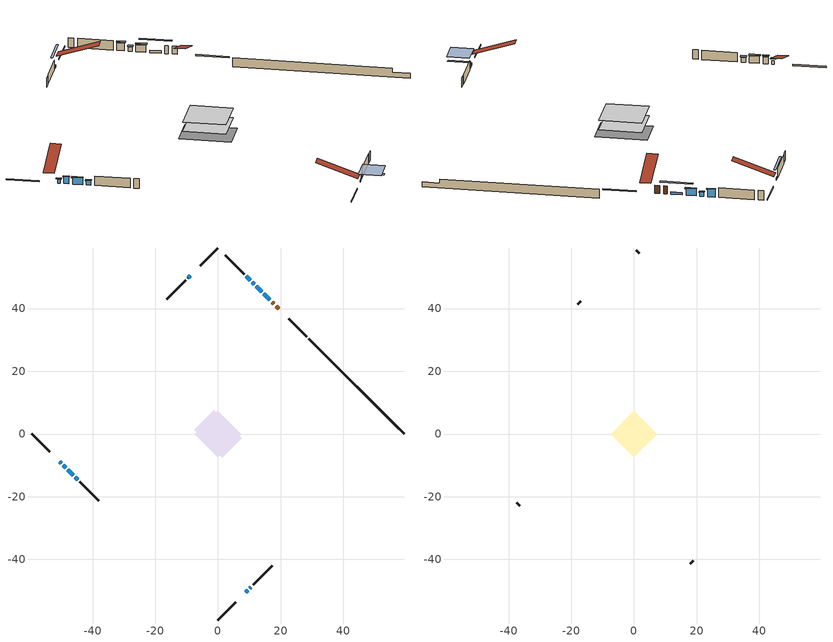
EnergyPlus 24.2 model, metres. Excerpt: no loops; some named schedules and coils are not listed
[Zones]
conditioned space
 floor adiabatic (AdiabaticFloorConstruction): -7.43,0 0,7.43 7.43,0 0,-7.43 z0.61
 floor foundation (Slab1 construction): -7.6,1.39 -1.39,7.6 7.6,-1.39 1.39,-7.6 z-1.68
 wall outside (RimJoist1 construction): 0,-59.31 5.7,-53.61 / -59.31,0 -53.61,-5.7 / 0,59.31 -5.7,53.61 / 28.27,31.05 22.57,36.75 z0.61:0.91
 wall outside (AdiabaticWallConstruction 1): 19.35,39.97 18.5,40.81 / 17.85,41.47 17.23,42.08 z0.61:2.64
 wall outside (AdiabaticWallConstruction): -50.39,-8.92 -50.03,-9.28 z0.61:1.53; -49.38,-9.93 -48.52,-10.8 / 13.98,45.33 12.25,47.06 / -47.86,-11.45 -46.17,-13.14 z0.61:2.39; 16.58,42.74 14.64,44.68 / -8.92,50.39 -9.57,49.75 z0.61:1.22; 8.92,-50.39 9.5,-49.82 z0.61:1.17; 10.15,-49.16 10.51,-48.81 z0.61:1.98; 11.6,47.71 10.95,48.36 z0.61:1.68; 10.3,49.02 9,50.31 z0.61:2.59; -45.52,-13.8 -44.76,-14.55 z0.61:1.83
 wall outside (Wall1 construction): 11.16,-48.15 17.25,-42.06 / -44.1,-15.21 -38.02,-21.3 / -10.22,49.09 -16.31,43 / 8.34,50.97 2.26,57.06 z0.61:3.05
 wall foundation (FoundationWall1 construction): 28.92,30.39,-1.68 28.92,30.39,0.61 56.27,3.04,0.61 56.27,3.04,-0.42 59.31,0,-0.42 59.31,0,-1.68
 window (WindowConstruction 6): -50.39,-8.92 -50.04,-9.28 z0.61:1.52
 window (WindowConstruction 5): -49.38,-9.93 -48.52,-10.8 z0.61:2.39
 window (WindowConstruction 8): 16.58,42.74 14.64,44.68 z0.61:1.22
 window (WindowConstruction 9): -8.92,50.39 -9.57,49.75 z0.61:1.22
 window (WindowConstruction 10): 8.92,-50.39 9.5,-49.82 z0.61:1.17
 window (WindowConstruction 7): 10.15,-49.16 10.51,-48.81 z0.61:1.98
 window (WindowConstruction): 13.98,45.33 12.26,47.06 z0.61:2.39
 window (WindowConstruction 1): 11.6,47.71 10.95,48.36 z0.61:1.68
 window (WindowConstruction 2): 10.29,49.02 9,50.31 z0.61:2.59
 window (WindowConstruction 3): -47.86,-11.45 -46.17,-13.14 z0.61:2.39
 window (WindowConstruction 4): -45.52,-13.8 -44.76,-14.55 z0.61:1.83
 door (Door): 19.35,39.97 18.5,40.81 z0.61:2.64
 door (Door 1): 17.84,41.47 17.23,42.08 z0.61:2.64
 ceiling adiabatic (AdiabaticFloorConstruction): 0,-7.43 7.43,0 0,7.43 -7.43,0 z0.61
attic - vented
 floor to conditioned space (Floor1 construction Reversed): -7.43,0 0,7.43 7.43,0 0,-7.43 z3.05
 wall outside (Wall2 construction): 17.91,-41.41 18.85,-40.46 / -37.36,-21.95 -36.42,-22.9 / -16.97,42.35 -17.91,41.4 / 1.6,57.71 0.66,58.66 z0.61:3.05
 roof outside (Roof1 construction): 8.26,-51.05,3.05 1.02,-43.81,6.46 -0.88,-45.72,6.46 6.36,-52.96,3.05; -51.05,-8.26,3.05 -43.81,-1.02,6.46 -45.72,0.88,6.46 -52.96,-6.36,3.05; -8.26,51.05,3.05 -1.02,43.81,6.46 0.88,45.72,6.46 -6.36,52.96,3.05; 20,39.31,3.05 12.76,32.07,6.46 14.67,30.16,6.46 21.91,37.4,3.05
shading: -49.71,-9.6 -50.72,-8.59 -51.26,-9.13 -50.25,-10.14 z1.98; -48.37,-10.94 -49.52,-9.79 -50.06,-10.33 -48.91,-11.48 z2.59; 12.77,46.54 18.44,40.87 18.98,41.41 13.31,47.08 z3.86; -12.15,47.16 -6.33,52.98 -6.66,53.31 -12.48,47.48 z4.88; 11.36,-47.95 7.05,-52.26 10.94,-56.14 15.24,-51.83 z3.81; 10.65,-48.66 10.01,-49.3 13.89,-53.18 14.53,-52.55 z2.18; 12.11,47.2 14.12,45.19 14.66,45.73 12.65,47.74 z2.59; 10.81,48.5 11.74,47.57 12.28,48.11 11.35,49.04 z1.88; 8.86,50.45 10.44,48.88 10.97,49.41 9.4,50.99 z2.79; -46.03,-13.28 -48,-11.31 -48.54,-11.85 -46.57,-13.82 z2.59; -44.62,-14.69 -45.66,-13.66 -46.19,-14.19 -45.16,-15.23 z2.03
[Building]
Building 1: Terrain=Suburbs
[Site:Location]
Quebec Intl AP_QC: Latitude {deg}=46.8; Longitude {deg}=-71.38; Time Zone {hr}=-5; Elevation {m}=74; Keep Site Location Information=Yes
[Site:GroundTemperature:Shallow]
0.0108218, -2.24938, -2.43038, -1.3578, 2.94801, 7.23376, 10.9493, 13.303, 13.5029, 11.5886, 7.96783, 3.81355
[Site:WaterMainsTemperature]
Calculation Method=Schedule; Temperature Schedule=mains temperature schedule
[Material] Roughness=Rough; Thermal Absorptance=0.9
Name | Thickness {m} | Conductivity {W/m-K} | Density {kg/m3} | Specific Heat {J/kg-K} | Solar Absorptance | Visible Absorptance
asphalt or fiberglass shingles | 0.00635 | 0.162714 | 1121.4 | 1465.45 | 0.4 | 0.4
ceiling stud and cavity | 0.1397 | 0.0759935 | 65.682 | 1177.47 | 0.7 | 0.7
concrete 4.0 in. | 0.1016 | 1.803125 | 2242.8 | 837.4 | 0.7 | 0.7
concrete 8.0 in. | 0.2032 | 1.803125 | 2242.8 | 837.4 | 0.7 | 0.7
door material | 0.04445 | 0.0451087 | 512.64 | 1214.23 | 0.7 | 0.7
door material 1 | 0.04445 | 0.188738 | 512.64 | 1214.23 | 0.7 | 0.7
floor covering | 0.0127 | 0.0433444 | 54.468 | 1339.84 | 0.6 | 0.6
floor rigid ins; wall rigid ins | 0.512978 | 0.029427 | 32.04 | 1214.23 | 0.7 | 0.7
floor stud and cavity | 0.1397 | 1.75129 | 37.0049 | 1207.88 | 0.7 | 0.7
furniture material conditioned space 1 | 0.1524 | 0.115458 | 640.8 | 1214.23 | 0.6 | 0.6
gypsum board | 0.0127 | 0.160291 | 801 | 837.4 | 0.6 | 0.6
osb sheathing 0.5 in. | 0.0127 | 0.115458 | 512.64 | 1214.23 | 0.7 | 0.7
osb sheathing 0.75 in. | 0.01905 | 0.115458 | 512.64 | 1214.23 | 0.7 | 0.7
osb sheathing 2.0 in. | 0.0508 | 0.115458 | 512.64 | 1214.23 | 0.7 | 0.7
rim joist stud and cavity | 0.0508 | 0.353641 | 125.044 | 1163.47 | 0.6 | 0.6
wall stud and cavity | 0.1397 | 0.0775545 | 139.0536 | 1170.24 | 0.7 | 0.7
wall stud and cavity 1 | 0.0889 | 6.9971 | 50.32683 | 1063.81 | 0.6 | 0.6
wall stud and cavity 2 | 0.0889 | 0.380278 | 52.3479 | 1209.89 | 0.7 | 0.7
wall stud and cavity 3 | 0.0889 | 0.391764 | 83.0341 | 1211.67 | 0.7 | 0.7
wood siding | 0.0254 | 0.102417 | 544.68 | 1172.36 | 0.4 | 0.4
wood siding 1 | 0.00254 | 0.102417 | 544.68 | 1172.36 | 0.4 | 0.4
wood siding 2; wood siding 3; wood siding 4 | 0.0254 | 0.102417 | 544.68 | 1172.36 | 0.7 | 0.7
[WindowMaterial:SimpleGlazingSystem]
Name | U-Factor {W/m2-K} | Solar Heat Gain Coefficient
WindowMaterial | 3.32106 | 0.68
WindowMaterial 1 | 3.51128 | 0.53
WindowMaterial 2 | 2.12755 | 0.55
WindowMaterial 3 | 3.31141 | 0.7
WindowMaterial 4 | 3.32958 | 0.66
WindowMaterial 5 | 2.24111 | 0.32
WindowMaterial 6 | 2.04181 | 0.32
WindowMaterial 7 | 5.6303 | 0.62
WindowMaterial 8 | 3.30687 | 0.59
[Construction]
AdiabaticFloorConstruction: floor stud and cavity, floor rigid ins, osb sheathing 0.75 in., floor covering
AdiabaticWallConstruction: wood siding 3, wall rigid ins, wall stud and cavity 2, gypsum board
AdiabaticWallConstruction 1: wood siding 4, wall rigid ins, wall stud and cavity 2, gypsum board
Door: door material
Door 1: door material 1
Floor1 construction Reversed: gypsum board, ceiling stud and cavity
FoundationWall1 construction: concrete 8.0 in.
furniture construction conditioned space 1: furniture material conditioned space 1
PartitionWallConstruction: gypsum board, wall stud and cavity 3, gypsum board
RimJoist1 construction: wood siding 2, osb sheathing 2.0 in., rim joist stud and cavity
Roof1 construction: asphalt or fiberglass shingles
Slab1 construction: concrete 4.0 in.
Wall1 construction: wood siding, osb sheathing 0.5 in., wall stud and cavity, gypsum board
Wall2 construction: wood siding 1, wall stud and cavity 1
WindowConstruction; WindowConstruction 5: WindowMaterial
WindowConstruction 1: WindowMaterial 1
WindowConstruction 10: WindowMaterial 8
WindowConstruction 2: WindowMaterial 2
WindowConstruction 3: WindowMaterial 3
WindowConstruction 4: WindowMaterial 4
WindowConstruction 6: WindowMaterial 5
WindowConstruction 7: WindowMaterial 6
WindowConstruction 8; WindowConstruction 9: WindowMaterial 7
[Zone] Multiplier=1; Part of Total Floor Area=Yes
Name | Volume {m3}
attic - vented | 61.1866
conditioned space | 547
[Space]
Name | Zone | Volume {m3}
attic - vented 1 | attic - vented | 61.1866
conditioned space 1 | conditioned space | 547
[ZoneInfiltration:EffectiveLeakageArea]
infil attic - vented 1: Zone or Space=attic - vented 1; Schedule=Always On Discrete; Effective Air Leakage Area {cm2}=4078.52; Stack Coefficient=0.000406844; Wind Coefficient=1.36281e-05
[ZoneMixing]
whole house fan mix: Zone or Space=attic - vented; Schedule=Always On Continuous; Design Flow Rate Calculation Method=Flow/Zone; Design Flow Rate {m3/s}=0; Source Zone or Space=conditioned space
[SurfaceProperty:ExposedFoundationPerimeter]
Slab1: Exposed Perimeter Calculation Method=TotalExposedPerimeter; Total Exposed Perimeter {m}=42.978
[InternalMass] Zone or ZoneList=conditioned space; Space or SpaceList=conditioned space 1
Name | Construction | Surface Area {m2}
furniture mass conditioned space 1 | furniture construction conditioned space 1 | 88.8398
partition wall mass | PartitionWallConstruction | 222.1
[Lights]
interior lighting: Zone or ZoneList or Space or SpaceList=conditioned space 1; Schedule=interior lighting schedule; Design Level Calculation Method=LightingLevel; Lighting Level {W}=343.2; Return Air Fraction=0; Fraction Radiant=0.6; Fraction Visible=0.2; Fraction Replaceable=1
[People]
occupants: Zone or ZoneList or Space or SpaceList=conditioned space 1; Number of People Schedule=occupants schedule; Number of People Calculation Method=People; Number of People=3; Fraction Radiant=0.314171; Sensible Heat Fraction=0.56303; Activity Level Schedule=occupants activity schedule; Carbon Dioxide Generation Rate {m3/s-W}=0; Enable ASHRAE 55 Comfort Warnings=No; Mean Radiant Temperature Calculation Type=EnclosureAveraged
[ElectricEquipment] Zone or ZoneList or Space or SpaceList=conditioned space 1; Design Level Calculation Method=EquipmentLevel
Name | Schedule | Design Level {W} | Fraction Latent | Fraction Radiant | Fraction Lost
clothes dryer | clothes dryer schedule | 140.772 | 0.015 | 0.081 | 0.85
clothes washer | clothes washer schedule | 32.1985 | 0.03 | 0.162 | 0.7
cooking range | cooking range schedule | 215.147 | 0.08 | 0.432 | 0.2
dishwasher | dishwasher schedule | 66.8632 | 0.3 | 0.18 | 0.4
fridge | fridge schedule | 72.9452 | 0 | 0.6 | 0
mech vent house fan | mech vent house fan schedule | 0 | 0 | 0 | 1
mech vent house fan cfis | mech vent house fan cfis schedule | 0 | 0 | 0 | 0
misc plug loads | misc plug loads schedule | 494.7 | 0.045 | 0.513 | 0.1
whole house fan | Always On Discrete | 0 | 0 | 0 | 1
[OtherEquipment] Zone or ZoneList or Space or SpaceList=conditioned space 1; Design Level Calculation Method=EquipmentLevel
Name | Fuel Type | Schedule | Design Level {W} | Fraction Latent | Fraction Radiant | Fraction Lost
clothes dryer 1 | Electricity | clothes dryer schedule | 0 | 0.015 | 0.081 | 0.85
cooking range 1 | Electricity | cooking range schedule | 0 | 0.08 | 0.432 | 0.2
general water use latent | None | general water use schedule | 62.594 | 1 | 0 | 0
general water use sensible | None | general water use schedule | -61.6891 | 0 | 0.6 | 0
mech vent house fan latent load | None | Always On Discrete | 0 | 1 | 0 | 0
mech vent house fan sensible load | None | Always On Discrete | 0 | 0 | 0 | 0
water heater energy adjustment1 | Electricity | Always On Discrete | 0.01 | 0 | 0 | 1
[ZoneInfiltration:DesignFlowRate] Zone or ZoneList or Space or SpaceList=conditioned space 1; Schedule=Always On Discrete; Design Flow Rate Calculation Method=Flow/Zone; Design Flow Rate {m3/s}=0
infil flow; natural vent flow; whole house fan flow
[ZoneControl:Thermostat]
conditioned space Thermostat: Zone or ZoneList=conditioned space; Control Type Schedule=conditioned space Thermostat Schedule; Control 1=conditioned space temperature setpoint; Temperature Difference Between Cutout And Setpoint {deltaC}=0
[ThermostatSetpoint:DualSetpoint]
conditioned space temperature setpoint: Heating Setpoint Temperature Schedule=heating setpoint; Cooling Setpoint Temperature Schedule=cooling setpoint
[AirLoopHVAC:UnitarySystem]
unit heater unitary system: Control Type=Load; Controlling Zone or Thermostat Location=conditioned space; Dehumidification Control Type=None; Availability Schedule=Always On Discrete; Supply Fan=unit heater supply fan; Fan Placement=BlowThrough; Supply Air Fan Operating Mode Schedule=unit heater auto fan schedule; Heating Coil=unit heater htg coil; DX Heating Coil Sizing Ratio=1; Use DOAS DX Cooling Coil=No; Minimum Supply Air Temperature {C}=2; Latent Load Control=SensibleOnlyLoadControl; Cooling Supply Air Flow Rate Method=None; Heating Supply Air Flow Rate Method=SupplyAirFlowRate; Heating Supply Air Flow Rate {m3/s}=0.00141584; No Load Supply Air Flow Rate Method=SupplyAirFlowRate; No Load Supply Air Flow Rate {m3/s}=0; No Load Supply Air Flow Rate Control Set To Low Speed=Yes; Maximum Supply Air Temperature {C}=48.8889; Maximum Outdoor Dry-Bulb Temperature for Supplemental Heater Operation {C}=21; Ancillary On-Cycle Electric Power {W}=0; Ancillary Off-Cycle Electric Power {W}=0
[Zone equipment]
conditioned space: electric baseboard, unit heater unitary system
[Foundation:Kiva]
Foundation Kiva 1: Initial Indoor Air Temperature {C}=18; Wall Height Above Grade {m}=0.609996; Wall Depth Below Slab {m}=0.2032
[Foundation:Kiva:Settings]
Soil Conductivity {W/m-K}=0.849921; Soil Density {kg/m3}=1842.3; Soil Specific Heat {J/kg-K}=418.7; Ground Solar Absorptivity=0.9; Ground Thermal Absorptivity=0.9; Ground Surface Roughness {m}=0.03; Far-Field Width {m}=40; Deep-Ground Boundary Condition=ZeroFlux; Deep-Ground Depth {m}=40; Minimum Cell Dimension {m}=0.2; Maximum Cell Growth Coefficient=3; Simulation Timestep=Timestep
[Exterior:Lights]
exterior lighting: Schedule=exterior lighting schedule; Design Level {W}=75.6
[EnergyManagementSystem:Sensor] Output:Variable or Output:Meter Index Key=conditioned space
Name | Output:Variable or Output:Meter
conditioned_space_clg_unmet_s | Zone Cooling Setpoint Not Met Time
conditioned_space_htg_unmet_s | Zone Heating Setpoint Not Met Time
fridge_tin_s; tin_s; tin_s_1 | Zone Mean Air Temperature
tout_s | Zone Outdoor Air Drybulb Temperature
win_s | Zone Air Humidity Ratio
[Schedule:Constant]
Name | Hourly Value
Always On Continuous; mech vent house fan schedule; mech vent house fan cfis schedule; Always On Discrete | 1
occupants activity schedule | 117.228
fridge schedule; unit heater auto fan schedule | 0
[Schedule:Week:Daily]
interior lighting schedule Week Rule - Jan1-Jan27: interior lighting schedule day, interior lighting schedule day, interior lighting schedule day, interior lighting schedule day, interior lighting schedule day, interior lighting schedule day, interior lighting schedule day, interior lighting schedule default day, interior lighting schedule default day, interior lighting schedule default day, interior lighting schedule default day, interior lighting schedule default day
interior lighting schedule Week Rule - Jan28-Feb3: interior lighting schedule day, interior lighting schedule day, interior lighting schedule day, interior lighting schedule day, interior lighting schedule day 1, interior lighting schedule day 1, interior lighting schedule day 1, interior lighting schedule default day, interior lighting schedule default day, interior lighting schedule default day, interior lighting schedule default day, interior lighting schedule default day
interior lighting schedule Week Rule - Feb4-Feb24: interior lighting schedule day 1, interior lighting schedule day 1, interior lighting schedule day 1, interior lighting schedule day 1, interior lighting schedule day 1, interior lighting schedule day 1, interior lighting schedule day 1, interior lighting schedule default day, interior lighting schedule default day, interior lighting schedule default day, interior lighting schedule default day, interior lighting schedule default day
interior lighting schedule Week Rule - Feb25-Mar3: interior lighting schedule day 1, interior lighting schedule day 1, interior lighting schedule day 1, interior lighting schedule day 1, interior lighting schedule day 2, interior lighting schedule day 2, interior lighting schedule day 2, interior lighting schedule default day, interior lighting schedule default day, interior lighting schedule default day, interior lighting schedule default day, interior lighting schedule default day
interior lighting schedule Week Rule - Mar4-Mar31: interior lighting schedule day 2, interior lighting schedule day 2, interior lighting schedule day 2, interior lighting schedule day 2, interior lighting schedule day 2, interior lighting schedule day 2, interior lighting schedule day 2, interior lighting schedule default day, interior lighting schedule default day, interior lighting schedule default day, interior lighting schedule default day, interior lighting schedule default day
interior lighting schedule Week Rule - Apr1-Apr28: interior lighting schedule day 3, interior lighting schedule day 3, interior lighting schedule day 3, interior lighting schedule day 3, interior lighting schedule day 3, interior lighting schedule day 3, interior lighting schedule day 3, interior lighting schedule default day, interior lighting schedule default day, interior lighting schedule default day, interior lighting schedule default day, interior lighting schedule default day
interior lighting schedule Week Rule - Apr29-May5: interior lighting schedule day 3, interior lighting schedule day 3, interior lighting schedule day 4, interior lighting schedule day 4, interior lighting schedule day 4, interior lighting schedule day 4, interior lighting schedule day 4, interior lighting schedule default day, interior lighting schedule default day, interior lighting schedule default day, interior lighting schedule default day, interior lighting schedule default day
interior lighting schedule Week Rule - May6-May26: interior lighting schedule day 4, interior lighting schedule day 4, interior lighting schedule day 4, interior lighting schedule day 4, interior lighting schedule day 4, interior lighting schedule day 4, interior lighting schedule day 4, interior lighting schedule default day, interior lighting schedule default day, interior lighting schedule default day, interior lighting schedule default day, interior lighting schedule default day
interior lighting schedule Week Rule - May27-Jun2: interior lighting schedule day 4, interior lighting schedule day 4, interior lighting schedule day 4, interior lighting schedule day 4, interior lighting schedule day 4, interior lighting schedule day 5, interior lighting schedule day 5, interior lighting schedule default day, interior lighting schedule default day, interior lighting schedule default day, interior lighting schedule default day, interior lighting schedule default day
interior lighting schedule Week Rule - Jun3-Jun30: interior lighting schedule day 5, interior lighting schedule day 5, interior lighting schedule day 5, interior lighting schedule day 5, interior lighting schedule day 5, interior lighting schedule day 5, interior lighting schedule day 5, interior lighting schedule default day, interior lighting schedule default day, interior lighting schedule default day, interior lighting schedule default day, interior lighting schedule default day
interior lighting schedule Week Rule - Jul1-Jul28: interior lighting schedule day 6, interior lighting schedule day 6, interior lighting schedule day 6, interior lighting schedule day 6, interior lighting schedule day 6, interior lighting schedule day 6, interior lighting schedule day 6, interior lighting schedule default day, interior lighting schedule default day, interior lighting schedule default day, interior lighting schedule default day, interior lighting schedule default day
interior lighting schedule Week Rule - Jul29-Aug4: interior lighting schedule day 6, interior lighting schedule day 6, interior lighting schedule day 6, interior lighting schedule day 7, interior lighting schedule day 7, interior lighting schedule day 7, interior lighting schedule day 7, interior lighting schedule default day, interior lighting schedule default day, interior lighting schedule default day, interior lighting schedule default day, interior lighting schedule default day
interior lighting schedule Week Rule - Aug5-Aug25: interior lighting schedule day 7, interior lighting schedule day 7, interior lighting schedule day 7, interior lighting schedule day 7, interior lighting schedule day 7, interior lighting schedule day 7, interior lighting schedule day 7, interior lighting schedule default day, interior lighting schedule default day, interior lighting schedule default day, interior lighting schedule default day, interior lighting schedule default day
interior lighting schedule Week Rule - Aug26-Sep1: interior lighting schedule day 7, interior lighting schedule day 7, interior lighting schedule day 7, interior lighting schedule day 7, interior lighting schedule day 7, interior lighting schedule day 7, interior lighting schedule day 8, interior lighting schedule default day, interior lighting schedule default day, interior lighting schedule default day, interior lighting schedule default day, interior lighting schedule default day
interior lighting schedule Week Rule - Sep2-Sep29: interior lighting schedule day 8, interior lighting schedule day 8, interior lighting schedule day 8, interior lighting schedule day 8, interior lighting schedule day 8, interior lighting schedule day 8, interior lighting schedule day 8, interior lighting schedule default day, interior lighting schedule default day, interior lighting schedule default day, interior lighting schedule default day, interior lighting schedule default day
interior lighting schedule Week Rule - Sep30-Oct6: interior lighting schedule day 8, interior lighting schedule day 9, interior lighting schedule day 9, interior lighting schedule day 9, interior lighting schedule day 9, interior lighting schedule day 9, interior lighting schedule day 9, interior lighting schedule default day, interior lighting schedule default day, interior lighting schedule default day, interior lighting schedule default day, interior lighting schedule default day
interior lighting schedule Week Rule - Oct7-Oct27: interior lighting schedule day 9, interior lighting schedule day 9, interior lighting schedule day 9, interior lighting schedule day 9, interior lighting schedule day 9, interior lighting schedule day 9, interior lighting schedule day 9, interior lighting schedule default day, interior lighting schedule default day, interior lighting schedule default day, interior lighting schedule default day, interior lighting schedule default day
interior lighting schedule Week Rule - Oct28-Nov3: interior lighting schedule day 9, interior lighting schedule day 9, interior lighting schedule day 9, interior lighting schedule day 9, interior lighting schedule day 10, interior lighting schedule day 10, interior lighting schedule day 10, interior lighting schedule default day, interior lighting schedule default day, interior lighting schedule default day, interior lighting schedule default day, interior lighting schedule default day
interior lighting schedule Week Rule - Nov4-Nov24: interior lighting schedule day 10, interior lighting schedule day 10, interior lighting schedule day 10, interior lighting schedule day 10, interior lighting schedule day 10, interior lighting schedule day 10, interior lighting schedule day 10, interior lighting schedule default day, interior lighting schedule default day, interior lighting schedule default day, interior lighting schedule default day, interior lighting schedule default day
interior lighting schedule Week Rule - Nov25-Dec1: interior lighting schedule day 10, interior lighting schedule day 10, interior lighting schedule day 10, interior lighting schedule day 10, interior lighting schedule day 10, interior lighting schedule day 10, interior lighting schedule day 11, interior lighting schedule default day, interior lighting schedule default day, interior lighting schedule default day, interior lighting schedule default day, interior lighting schedule default day
interior lighting schedule Week Rule - Dec2-Dec31: interior lighting schedule day 11, interior lighting schedule day 11, interior lighting schedule day 11, interior lighting schedule day 11, interior lighting schedule day 11, interior lighting schedule day 11, interior lighting schedule day 11, interior lighting schedule default day, interior lighting schedule default day, interior lighting schedule default day, interior lighting schedule default day, interior lighting schedule default day
occupants schedule Week Rule - Jan1-Dec31: occupants schedule day, occupants schedule day, occupants schedule day, occupants schedule day, occupants schedule day, occupants schedule day, occupants schedule day, occupants schedule default day, occupants schedule default day, occupants schedule default day, occupants schedule default day, occupants schedule default day
clothes dryer schedule Week Rule - Jan1-Dec31: clothes dryer schedule day, clothes dryer schedule day, clothes dryer schedule day, clothes dryer schedule day, clothes dryer schedule day, clothes dryer schedule day, clothes dryer schedule day, clothes dryer schedule default day, clothes dryer schedule default day, clothes dryer schedule default day, clothes dryer schedule default day, clothes dryer schedule default day
clothes washer schedule Week Rule - Jan1-Dec31: clothes washer schedule day, clothes washer schedule day, clothes washer schedule day, clothes washer schedule day, clothes washer schedule day, clothes washer schedule day, clothes washer schedule day, clothes washer schedule default day, clothes washer schedule default day, clothes washer schedule default day, clothes washer schedule default day, clothes washer schedule default day
cooking range schedule Week Rule - Jan1-Dec31: cooking range schedule day, cooking range schedule day, cooking range schedule day, cooking range schedule day, cooking range schedule day, cooking range schedule day, cooking range schedule day, cooking range schedule default day, cooking range schedule default day, cooking range schedule default day, cooking range schedule default day, cooking range schedule default day
dishwasher schedule Week Rule - Jan1-Dec31: dishwasher schedule day, dishwasher schedule day, dishwasher schedule day, dishwasher schedule day, dishwasher schedule day, dishwasher schedule day, dishwasher schedule day, dishwasher schedule default day, dishwasher schedule default day, dishwasher schedule default day, dishwasher schedule default day, dishwasher schedule default day
misc plug loads schedule Week Rule - Jan1-Dec31: misc plug loads schedule day, misc plug loads schedule day, misc plug loads schedule day, misc plug loads schedule day, misc plug loads schedule day, misc plug loads schedule day, misc plug loads schedule day, misc plug loads schedule default day, misc plug loads schedule default day, misc plug loads schedule default day, misc plug loads schedule default day, misc plug loads schedule default day
general water use schedule Week Rule - Jan1-Dec31: general water use schedule day, general water use schedule day, general water use schedule day, general water use schedule day, general water use schedule day, general water use schedule day, general water use schedule day, general water use schedule default day, general water use schedule default day, general water use schedule default day, general water use schedule default day, general water use schedule default day
exterior lighting schedule Week Rule - Jan1-Jan27: exterior lighting schedule day, exterior lighting schedule day, exterior lighting schedule day, exterior lighting schedule day, exterior lighting schedule day, exterior lighting schedule day, exterior lighting schedule day, exterior lighting schedule default day, exterior lighting schedule default day, exterior lighting schedule default day, exterior lighting schedule default day, exterior lighting schedule default day
exterior lighting schedule Week Rule - Jan28-Feb3: exterior lighting schedule day, exterior lighting schedule day, exterior lighting schedule day, exterior lighting schedule day, exterior lighting schedule day 1, exterior lighting schedule day 1, exterior lighting schedule day 1, exterior lighting schedule default day, exterior lighting schedule default day, exterior lighting schedule default day, exterior lighting schedule default day, exterior lighting schedule default day
exterior lighting schedule Week Rule - Feb4-Feb24: exterior lighting schedule day 1, exterior lighting schedule day 1, exterior lighting schedule day 1, exterior lighting schedule day 1, exterior lighting schedule day 1, exterior lighting schedule day 1, exterior lighting schedule day 1, exterior lighting schedule default day, exterior lighting schedule default day, exterior lighting schedule default day, exterior lighting schedule default day, exterior lighting schedule default day
exterior lighting schedule Week Rule - Feb25-Mar3: exterior lighting schedule day 1, exterior lighting schedule day 1, exterior lighting schedule day 1, exterior lighting schedule day 1, exterior lighting schedule day 2, exterior lighting schedule day 2, exterior lighting schedule day 2, exterior lighting schedule default day, exterior lighting schedule default day, exterior lighting schedule default day, exterior lighting schedule default day, exterior lighting schedule default day
exterior lighting schedule Week Rule - Mar4-Mar31: exterior lighting schedule day 2, exterior lighting schedule day 2, exterior lighting schedule day 2, exterior lighting schedule day 2, exterior lighting schedule day 2, exterior lighting schedule day 2, exterior lighting schedule day 2, exterior lighting schedule default day, exterior lighting schedule default day, exterior lighting schedule default day, exterior lighting schedule default day, exterior lighting schedule default day
exterior lighting schedule Week Rule - Apr1-Apr28: exterior lighting schedule day 3, exterior lighting schedule day 3, exterior lighting schedule day 3, exterior lighting schedule day 3, exterior lighting schedule day 3, exterior lighting schedule day 3, exterior lighting schedule day 3, exterior lighting schedule default day, exterior lighting schedule default day, exterior lighting schedule default day, exterior lighting schedule default day, exterior lighting schedule default day
exterior lighting schedule Week Rule - Apr29-May5: exterior lighting schedule day 3, exterior lighting schedule day 3, exterior lighting schedule day 4, exterior lighting schedule day 4, exterior lighting schedule day 4, exterior lighting schedule day 4, exterior lighting schedule day 4, exterior lighting schedule default day, exterior lighting schedule default day, exterior lighting schedule default day, exterior lighting schedule default day, exterior lighting schedule default day
exterior lighting schedule Week Rule - May6-May26: exterior lighting schedule day 4, exterior lighting schedule day 4, exterior lighting schedule day 4, exterior lighting schedule day 4, exterior lighting schedule day 4, exterior lighting schedule day 4, exterior lighting schedule day 4, exterior lighting schedule default day, exterior lighting schedule default day, exterior lighting schedule default day, exterior lighting schedule default day, exterior lighting schedule default day
exterior lighting schedule Week Rule - May27-Jun2: exterior lighting schedule day 4, exterior lighting schedule day 4, exterior lighting schedule day 4, exterior lighting schedule day 4, exterior lighting schedule day 4, exterior lighting schedule day 5, exterior lighting schedule day 5, exterior lighting schedule default day, exterior lighting schedule default day, exterior lighting schedule default day, exterior lighting schedule default day, exterior lighting schedule default day
exterior lighting schedule Week Rule - Jun3-Jun30: exterior lighting schedule day 5, exterior lighting schedule day 5, exterior lighting schedule day 5, exterior lighting schedule day 5, exterior lighting schedule day 5, exterior lighting schedule day 5, exterior lighting schedule day 5, exterior lighting schedule default day, exterior lighting schedule default day, exterior lighting schedule default day, exterior lighting schedule default day, exterior lighting schedule default day
exterior lighting schedule Week Rule - Jul1-Jul28: exterior lighting schedule day 6, exterior lighting schedule day 6, exterior lighting schedule day 6, exterior lighting schedule day 6, exterior lighting schedule day 6, exterior lighting schedule day 6, exterior lighting schedule day 6, exterior lighting schedule default day, exterior lighting schedule default day, exterior lighting schedule default day, exterior lighting schedule default day, exterior lighting schedule default day
exterior lighting schedule Week Rule - Jul29-Aug4: exterior lighting schedule day 6, exterior lighting schedule day 6, exterior lighting schedule day 6, exterior lighting schedule day 7, exterior lighting schedule day 7, exterior lighting schedule day 7, exterior lighting schedule day 7, exterior lighting schedule default day, exterior lighting schedule default day, exterior lighting schedule default day, exterior lighting schedule default day, exterior lighting schedule default day
exterior lighting schedule Week Rule - Aug5-Aug25: exterior lighting schedule day 7, exterior lighting schedule day 7, exterior lighting schedule day 7, exterior lighting schedule day 7, exterior lighting schedule day 7, exterior lighting schedule day 7, exterior lighting schedule day 7, exterior lighting schedule default day, exterior lighting schedule default day, exterior lighting schedule default day, exterior lighting schedule default day, exterior lighting schedule default day
exterior lighting schedule Week Rule - Aug26-Sep1: exterior lighting schedule day 7, exterior lighting schedule day 7, exterior lighting schedule day 7, exterior lighting schedule day 7, exterior lighting schedule day 7, exterior lighting schedule day 7, exterior lighting schedule day 8, exterior lighting schedule default day, exterior lighting schedule default day, exterior lighting schedule default day, exterior lighting schedule default day, exterior lighting schedule default day
exterior lighting schedule Week Rule - Sep2-Sep29: exterior lighting schedule day 8, exterior lighting schedule day 8, exterior lighting schedule day 8, exterior lighting schedule day 8, exterior lighting schedule day 8, exterior lighting schedule day 8, exterior lighting schedule day 8, exterior lighting schedule default day, exterior lighting schedule default day, exterior lighting schedule default day, exterior lighting schedule default day, exterior lighting schedule default day
exterior lighting schedule Week Rule - Sep30-Oct6: exterior lighting schedule day 8, exterior lighting schedule day 9, exterior lighting schedule day 9, exterior lighting schedule day 9, exterior lighting schedule day 9, exterior lighting schedule day 9, exterior lighting schedule day 9, exterior lighting schedule default day, exterior lighting schedule default day, exterior lighting schedule default day, exterior lighting schedule default day, exterior lighting schedule default day
exterior lighting schedule Week Rule - Oct7-Oct27: exterior lighting schedule day 9, exterior lighting schedule day 9, exterior lighting schedule day 9, exterior lighting schedule day 9, exterior lighting schedule day 9, exterior lighting schedule day 9, exterior lighting schedule day 9, exterior lighting schedule default day, exterior lighting schedule default day, exterior lighting schedule default day, exterior lighting schedule default day, exterior lighting schedule default day
exterior lighting schedule Week Rule - Oct28-Nov3: exterior lighting schedule day 9, exterior lighting schedule day 9, exterior lighting schedule day 9, exterior lighting schedule day 9, exterior lighting schedule day 10, exterior lighting schedule day 10, exterior lighting schedule day 10, exterior lighting schedule default day, exterior lighting schedule default day, exterior lighting schedule default day, exterior lighting schedule default day, exterior lighting schedule default day
[Schedule:Year]
interior lighting schedule: interior lighting schedule Week Rule - Jan1-Jan27, 1, 1, 1, 27, interior lighting schedule Week Rule - Jan28-Feb3, 1, 28, 2, 3, interior lighting schedule Week Rule - Feb4-Feb24, 2, 4, 2, 24, interior lighting schedule Week Rule - Feb25-Mar3, 2, 25, 3, 3, interior lighting schedule Week Rule - Mar4-Mar31, 3, 4, 3, 31, interior lighting schedule Week Rule - Apr1-Apr28, 4, 1, 4, 28, interior lighting schedule Week Rule - Apr29-May5, 4, 29, 5, 5, interior lighting schedule Week Rule - May6-May26, 5, 6, 5, 26, interior lighting schedule Week Rule - May27-Jun2, 5, 27, 6, 2, interior lighting schedule Week Rule - Jun3-Jun30, 6, 3, 6, 30, interior lighting schedule Week Rule - Jul1-Jul28, 7, 1, 7, 28, interior lighting schedule Week Rule - Jul29-Aug4, 7, 29, 8, 4, interior lighting schedule Week Rule - Aug5-Aug25, 8, 5, 8, 25, interior lighting schedule Week Rule - Aug26-Sep1, 8, 26, 9, 1, interior lighting schedule Week Rule - Sep2-Sep29, 9, 2, 9, 29, interior lighting schedule Week Rule - Sep30-Oct6, 9, 30, 10, 6, interior lighting schedule Week Rule - Oct7-Oct27, 10, 7, 10, 27, interior lighting schedule Week Rule - Oct28-Nov3, 10, 28, 11, 3, interior lighting schedule Week Rule - Nov4-Nov24, 11, 4, 11, 24, interior lighting schedule Week Rule - Nov25-Dec1, 11, 25, 12, 1, interior lighting schedule Week Rule - Dec2-Dec31, 12, 2, 12, 31
occupants schedule: occupants schedule Week Rule - Jan1-Dec31, 1, 1, 12, 31
clothes dryer schedule: clothes dryer schedule Week Rule - Jan1-Dec31, 1, 1, 12, 31
clothes washer schedule: clothes washer schedule Week Rule - Jan1-Dec31, 1, 1, 12, 31
cooking range schedule: cooking range schedule Week Rule - Jan1-Dec31, 1, 1, 12, 31
dishwasher schedule: dishwasher schedule Week Rule - Jan1-Dec31, 1, 1, 12, 31
misc plug loads schedule: misc plug loads schedule Week Rule - Jan1-Dec31, 1, 1, 12, 31
general water use schedule: general water use schedule Week Rule - Jan1-Dec31, 1, 1, 12, 31
exterior lighting schedule: exterior lighting schedule Week Rule - Jan1-Jan27, 1, 1, 1, 27, exterior lighting schedule Week Rule - Jan28-Feb3, 1, 28, 2, 3, exterior lighting schedule Week Rule - Feb4-Feb24, 2, 4, 2, 24, exterior lighting schedule Week Rule - Feb25-Mar3, 2, 25, 3, 3, exterior lighting schedule Week Rule - Mar4-Mar31, 3, 4, 3, 31, exterior lighting schedule Week Rule - Apr1-Apr28, 4, 1, 4, 28, exterior lighting schedule Week Rule - Apr29-May5, 4, 29, 5, 5, exterior lighting schedule Week Rule - May6-May26, 5, 6, 5, 26, exterior lighting schedule Week Rule - May27-Jun2, 5, 27, 6, 2, exterior lighting schedule Week Rule - Jun3-Jun30, 6, 3, 6, 30, exterior lighting schedule Week Rule - Jul1-Jul28, 7, 1, 7, 28, exterior lighting schedule Week Rule - Jul29-Aug4, 7, 29, 8, 4, exterior lighting schedule Week Rule - Aug5-Aug25, 8, 5, 8, 25, exterior lighting schedule Week Rule - Aug26-Sep1, 8, 26, 9, 1, exterior lighting schedule Week Rule - Sep2-Sep29, 9, 2, 9, 29, exterior lighting schedule Week Rule - Sep30-Oct6, 9, 30, 10, 6, exterior lighting schedule Week Rule - Oct7-Oct27, 10, 7, 10, 27, exterior lighting schedule Week Rule - Oct28-Nov3, 10, 28, 11, 3, exterior lighting schedule Week Rule - Nov4-Nov24, 11, 4, 11, 24, exterior lighting schedule Week Rule - Nov25-Dec1, 11, 25, 12, 1, exterior lighting schedule Week Rule - Dec2-Dec31, 12, 2, 12, 31
[Schedule:Compact]
conditioned space Thermostat Schedule: Through: 12/31, For: AllDays, Until: 24:00, 4
mains temperature schedule: Through: 01/01, For: AllDays, Until: 24:00, 5.175, Through: 01/02, For: AllDays, Until: 24:00, 5.10167, Through: 01/03, For: AllDays, Until: 24:00, 5.02889, Through: 01/04, For: AllDays, Until: 24:00, 4.95778, Through: 01/05, For: AllDays, Until: 24:00, 4.88778, Through: 01/06, For: AllDays, Until: 24:00, 4.81833, Through: 01/07, For: AllDays, Until: 24:00, 4.75056, Through: 01/08, For: AllDays, Until: 24:00, 4.68389, Through: 01/09, For: AllDays, Until: 24:00, 4.61833, Through: 01/10, For: AllDays, Until: 24:00, 4.55389, Through: 01/11, For: AllDays, Until: 24:00, 4.49056, Through: 01/12, For: AllDays, Until: 24:00, 4.42889, Through: 01/13, For: AllDays, Until: 24:00, 4.36778, Through: 01/14, For: AllDays, Until: 24:00, 4.30889, Through: 01/15, For: AllDays, Until: 24:00, 4.25056, Through: 01/16, For: AllDays, Until: 24:00, 4.19389, Through: 01/17, For: AllDays, Until: 24:00, 4.13833, Through: 01/18, For: AllDays, Until: 24:00, 4.08444, Through: 01/19, For: AllDays, Until: 24:00, 4.03167, Through: 01/20, For: AllDays, Until: 24:00, 3.98056, Through: 01/21, For: AllDays, Until: 24:00, 3.93056, Through: 01/22, For: AllDays, Until: 24:00, 3.88222, Through: 01/23, For: AllDays, Until: 24:00, 3.835, Through: 01/24, For: AllDays, Until: 24:00, 3.78944, Through: 01/25, For: AllDays, Until: 24:00, 3.74556, Through: 01/26, For: AllDays, Until: 24:00, 3.70278, Through: 01/27, For: AllDays, Until: 24:00, 3.66167, Through: 01/28, For: AllDays, Until: 24:00, 3.62167, Through: 01/29, For: AllDays, Until: 24:00, 3.58389, Through: 01/30, For: AllDays, Until: 24:00, 3.54722, Through: 01/31, For: AllDays, Until: 24:00, 3.51167, Through: 02/01, For: AllDays, Until: 24:00, 3.47833, Through: 02/02, For: AllDays, Until: 24:00, 3.44611, Through: 02/03, For: AllDays, Until: 24:00, 3.41556, Through: 02/04, For: AllDays, Until: 24:00, 3.38667, Through: 02/05, For: AllDays, Until: 24:00, 3.35944, Through: 02/06, For: AllDays, Until: 24:00, 3.33389, Through: 02/07, For: AllDays, Until: 24:00, 3.30944, Through: 02/08, For: AllDays, Until: 24:00, 3.28667, Through: 02/09, For: AllDays, Until: 24:00, 3.26611, Through: 02/10, For: AllDays, Until: 24:00, 3.24667, Through: 02/11, For: AllDays, Until: 24:00, 3.22889, Through: 02/12, For: AllDays, Until: 24:00, 3.21278, Through: 02/13, For: AllDays, Until: 24:00, 3.19833, Through: 02/14, For: AllDays, Until: 24:00, 3.18556, Through: 02/15, For: AllDays, Until: 24:00, 3.17389, Through: 02/16, For: AllDays, Until: 24:00, 3.16444, Through: 02/17, For: AllDays, Until: 24:00, 3.15667, Through: 02/18, For: AllDays, Until: 24:00, 3.15056, Through: 02/19, For: AllDays, Until: 24:00, 3.14556, Through: 02/20, For: AllDays, Until: 24:00, 3.14278, Through: 02/21, For: AllDays, Until: 24:00, 3.14111, Through: 02/22, For: AllDays, Until: 24:00, 3.14167, Through: 02/23, For: AllDays, Until: 24:00, 3.14333, Through: 02/24, For: AllDays, Until: 24:00, 3.14722, Through: 02/25, For: AllDays, Until: 24:00, 3.15222, Through: 02/26, For: AllDays, Until: 24:00, 3.15944, Through: 02/27, For: AllDays, Until: 24:00, 3.16778, Through: 02/28, For: AllDays, Until: 24:00, 3.17778, Through: 03/01, For: AllDays, Until: 24:00, 3.18944, Through: 03/02, For: AllDays, Until: 24:00, 3.20333, Through: 03/03, For: AllDays, Until: 24:00, 3.21833, Through: 03/04, For: AllDays, Until: 24:00, 3.235, Through: 03/05, For: AllDays, Until: 24:00, 3.25333, Through: 03/06, For: AllDays, Until: 24:00, 3.27333, Through: 03/07, For: AllDays, Until: 24:00, 3.29444, Through: 03/08, For: AllDays, Until: 24:00, 3.31778, Through: 03/09, For: AllDays, Until: 24:00, 3.34222, Through: 03/10, For: AllDays, Until: 24:00, 3.36889, Through: 03/11, For: AllDays, Until: 24:00, 3.39667, Through: 03/12, For: AllDays, Until: 24:00, 3.42611, Through: 03/13, For: AllDays, Until: 24:00, 3.45722, Through: 03/14, For: AllDays, Until: 24:00, 3.49, Through: 03/15, For: AllDays, Until: 24:00, 3.52389, Through: 03/16, For: AllDays, Until: 24:00, 3.55944, Through: 03/17, For: AllDays, Until: 24:00, 3.59667, Through: 03/18, For: AllDays, Until: 24:00, 3.63556, Through: 03/19, For: AllDays, Until: 24:00, 3.67556, Through: 03/20, For: AllDays, Until: 24:00, 3.71722, Through: 03/21, For: AllDays, Until: 24:00, 3.76056, Through: 03/22, For: AllDays, Until: 24:00, 3.80556, Through: 03/23, For: AllDays, Until: 24:00, 3.85111, Through: 03/24, For: AllDays, Until: 24:00, 3.89889, Through: 03/25, For: AllDays, Until: 24:00, 3.94778, Through: 03/26, For: AllDays, Until: 24:00, 3.99833, Through: 03/27, For: AllDays, Until: 24:00, 4.05, Through: 03/28, For: AllDays, Until: 24:00, 4.10333, Through: 03/29, For: AllDays, Until: 24:00, 4.15778, Through: 03/30, For: AllDays, Until: 24:00, 4.21333, Through: 03/31, For: AllDays, Until: 24:00, 4.27056, Through: 04/01, For: AllDays, Until: 24:00, 4.32944, Through: 04/02, For: AllDays, Until: 24:00, 4.38889, Through: 04/03, For: AllDays, Until: 24:00, 4.45, Through: 04/04, For: AllDays, Until: 24:00, 4.51222, Through: 04/05, For: AllDays, Until: 24:00, 4.57611, Through: 04/06, For: AllDays, Until: 24:00, 4.64056, Through: 04/07, For: AllDays, Until: 24:00, 4.70667, Through: 04/08, For: AllDays, Until: 24:00, 4.77389, Through: 04/09, For: AllDays, Until: 24:00, 4.84222, Through: 04/10, For: AllDays, Until: 24:00, 4.91167, Through: 04/11, For: AllDays, Until: 24:00, 4.98278, Through: 04/12, For: AllDays, Until: 24:00, 5.05444, Through: 04/13, For: AllDays, Until: 24:00, 5.12722, Through: 04/14, For: AllDays, Until: 24:00, 5.20111, Through: 04/15, For: AllDays, Until: 24:00, 5.27611, Through: 04/16, For: AllDays, Until: 24:00, 5.35167, Through: 04/17, For: AllDays, Until: 24:00, 5.42889, Through: 04/18, For: AllDays, Until: 24:00, 5.50667, Through: 04/19, For: AllDays, Until: 24:00, 5.58556, Through: 04/20, For: AllDays, Until: 24:00, 5.665, Through: 04/21, For: AllDays, Until: 24:00, 5.74611, Through: 04/22, For: AllDays, Until: 24:00, 5.82722, Through: 04/23, For: AllDays, Until: 24:00, 5.91, Through: 04/24, For: AllDays, Until: 24:00, 5.99278, Through: 04/25, For: AllDays, Until: 24:00, 6.07722, Through: 04/26, For: AllDays, Until: 24:00, 6.16167, Through: 04/27, For: AllDays, Until: 24:00, 6.24722, Through: 04/28, For: AllDays, Until: 24:00, 6.33389, Through: 04/29, For: AllDays, Until: 24:00, 6.42056, Through: 04/30, For: AllDays, Until: 24:00, 6.50833, Through: 05/01, For: AllDays, Until: 24:00, 6.59667, Through: 05/02, For: AllDays, Until: 24:00, 6.68556, Through: 05/03, For: AllDays, Until: 24:00, 6.775, Through: 05/04, For: AllDays, Until: 24:00, 6.86556, Through: 05/05, For: AllDays, Until: 24:00, 6.95611, Through: 05/06, For: AllDays, Until: 24:00, 7.04722, Through: 05/07, For: AllDays, Until: 24:00, 7.13889, Through: 05/08, For: AllDays, Until: 24:00, 7.23111, Through: 05/09, For: AllDays, Until: 24:00, 7.32333, Through: 05/10, For: AllDays, Until: 24:00, 7.41667, Through: 05/11, For: AllDays, Until: 24:00, 7.51, Through: 05/12, For: AllDays, Until: 24:00, 7.60389, Through: 05/13, For: AllDays, Until: 24:00, 7.69778, Through: 05/14, For: AllDays, Until: 24:00, 7.79222, Through: 05/15, For: AllDays, Until: 24:00, 7.88667, Through: 05/16, For: AllDays, Until: 24:00, 7.98167, Through: 05/17, For: AllDays, Until: 24:00, 8.07667, Through: 05/18, For: AllDays, Until: 24:00, 8.17167, Through: 05/19, For: AllDays, Until: 24:00, 8.26722, Through: 05/20, For: AllDays, Until: 24:00, 8.36278, Through: 05/21, For: AllDays, Until: 24:00, 8.45833, Through: 05/22, For: AllDays, Until: 24:00, 8.55444, Through: 05/23, For: AllDays, Until: 24:00, 8.65, Through: 05/24, For: AllDays, Until: 24:00, 8.74611, Through: 05/25, For: AllDays, Until: 24:00, 8.84167, Through: 05/26, For: AllDays, Until: 24:00, 8.93722, Through: 05/27, For: AllDays, Until: 24:00, 9.03333, Through: 05/28, For: AllDays, Until: 24:00, 9.12889, Through: 05/29, For: AllDays, Until: 24:00, 9.22389, Through: 05/30, For: AllDays, Until: 24:00, 9.31944, Through: 05/31, For: AllDays, Until: 24:00, 9.41444, Through: 06/01, For: AllDays, Until: 24:00, 9.50944, Through: 06/02, For: AllDays, Until: 24:00, 9.60389, Through: 06/03, For: AllDays, Until: 24:00, 9.69833, Through: 06/04, For: AllDays, Until: 24:00, 9.79278, Through: 06/05, For: AllDays, Until: 24:00, 9.88667, Through: 06/06, For: AllDays, Until: 24:00, 9.98, Through: 06/07, For: AllDays, Until: 24:00, 10.0728, Through: 06/08, For: AllDays, Until: 24:00, 10.1656, Through: 06/09, For: AllDays, Until: 24:00, 10.2578, Through: 06/10, For: AllDays, Until: 24:00, 10.3494, Through: 06/11, For: AllDays, Until: 24:00, 10.4411, Through: 06/12, For: AllDays, Until: 24:00, 10.5317, Through: 06/13, For: AllDays, Until: 24:00, 10.6222, Through: 06/14, For: AllDays, Until: 24:00, 10.7117, Through: 06/15, For: AllDays, Until: 24:00, 10.8006, Through: 06/16, For: AllDays, Until: 24:00, 10.8889, Through: 06/17, For: AllDays, Until: 24:00, 10.9772, Through: 06/18, For: AllDays, Until: 24:00, 11.0639, Through: 06/19, For: AllDays, Until: 24:00, 11.1506, Through: 06/20, For: AllDays, Until: 24:00, 11.2361, Through: 06/21, For: AllDays, Until: 24:00, 11.3211, Through: 06/22, For: AllDays, Until: 24:00, 11.4056, Through: 06/23, For: AllDays, Until: 24:00, 11.4889, Through: 06/24, For: AllDays, Until: 24:00, 11.5711, Through: 06/25, For: AllDays, Until: 24:00, 11.6533, Through: 06/26, For: AllDays, Until: 24:00, 11.7339, Through: 06/27, For: AllDays, Until: 24:00, 11.8139, Through: 06/28, For: AllDays, Until: 24:00, 11.8928, Through: 06/29, For: AllDays, Until: 24:00, 11.9711, Through: 06/30, For: AllDays, Until: 24:00, 12.0483, Through: 07/01, For: AllDays, Until: 24:00, 12.1244, Through: 07/02, For: AllDays, Until: 24:00, 12.1994, Through: 07/03, For: AllDays, Until: 24:00, 12.2733, Through: 07/04, For: AllDays, Until: 24:00, 12.3467, Through: 07/05, For: AllDays, Until: 24:00, 12.4183, Through: 07/06, For: AllDays, Until: 24:00, 12.4894, Through: 07/07, For: AllDays, Until: 24:00, 12.5589, Through: 07/08, For: AllDays, Until: 24:00, 12.6278, Through: 07/09, For: AllDays, Until: 24:00, 12.695, Through: 07/10, For: AllDays, Until: 24:00, 12.7617, Through: 07/11, For: AllDays, Until: 24:00, 12.8267, Through: 07/12, For: AllDays, Until: 24:00, 12.8906, Through: 07/13, For: AllDays, Until: 24:00, 12.9528, Through: 07/14, For: AllDays, Until: 24:00, 13.0144, Through: 07/15, For: AllDays, Until: 24:00, 13.0744, Through: 07/16, For: AllDays, Until: 24:00, 13.1333, Through: 07/17, For: AllDays, Until: 24:00, 13.1906, Through: 07/18, For: AllDays, Until: 24:00, 13.2467, Through: 07/19, For: AllDays, Until: 24:00, 13.3017, Through: 07/20, For: AllDays, Until: 24:00, 13.355, Through: 07/21, For: AllDays, Until: 24:00, 13.4072, Through: 07/22, For: AllDays, Until: 24:00, 13.4578, Through: 07/23, For: AllDays, Until: 24:00, 13.5067, Through: 07/24, For: AllDays, Until: 24:00, 13.5544, Through: 07/25, For: AllDays, Until: 24:00, 13.6011, Through: 07/26, For: AllDays, Until: 24:00, 13.6461, Through: 07/27, For: AllDays, Until: 24:00, 13.6894, Through: 07/28, For: AllDays, Until: 24:00, 13.7317, Through: 07/29, For: AllDays, Until: 24:00, 13.7722, Through: 07/30, For: AllDays, Until: 24:00, 13.8111, Through: 07/31, For: AllDays, Until: 24:00, 13.8489, Through: 08/01, For: AllDays, Until: 24:00, 13.8844, Through: 08/02, For: AllDays, Until: 24:00, 13.9189, Through: 08/03, For: AllDays, Until: 24:00, 13.9522, Through: 08/04, For: AllDays, Until: 24:00, 13.9833, Through: 08/05, For: AllDays, Until: 24:00, 14.0133, Through: 08/06, For: AllDays, Until: 24:00, 14.0411, Through: 08/07, For: AllDays, Until: 24:00, 14.0678, Through: 08/08, For: AllDays, Until: 24:00, 14.0933, Through: 08/09, For: AllDays, Until: 24:00, 14.1167, Through: 08/10, For: AllDays, Until: 24:00, 14.1383, Through: 08/11, For: AllDays, Until: 24:00, 14.1589, Through: 08/12, For: AllDays, Until: 24:00, 14.1772, Through: 08/13, For: AllDays, Until: 24:00, 14.1944, Through: 08/14, For: AllDays, Until: 24:00, 14.21, Through: 08/15, For: AllDays, Until: 24:00, 14.2233, Through: 08/16, For: AllDays, Until: 24:00, 14.2356, Through: 08/17, For: AllDays, Until: 24:00, 14.2461, Through: 08/18, For: AllDays, Until: 24:00, 14.255, Through: 08/19, For: AllDays, Until: 24:00, 14.2622, Through: 08/20, For: AllDays, Until: 24:00, 14.2678, Through: 08/21, For: AllDays, Until: 24:00, 14.2717, Through: 08/22, For: AllDays, Until: 24:00, 14.2739, Through: 08/23, For: AllDays, Until: 24:00, 14.2744, Through: 08/24, For: AllDays, Until: 24:00, 14.2733, Through: 08/25, For: AllDays, Until: 24:00, 14.2711, Through: 08/26, For: AllDays, Until: 24:00, 14.2667, Through: 08/27, For: AllDays, Until: 24:00, 14.2606, Through: 08/28, For: AllDays, Until: 24:00, 14.2528, Through: 08/29, For: AllDays, Until: 24:00, 14.2439, Through: 08/30, For: AllDays, Until: 24:00, 14.2328, Through: 08/31, For: AllDays, Until: 24:00, 14.2206, Through: 09/01, For: AllDays, Until: 24:00, 14.2061, Through: 09/02, For: AllDays, Until: 24:00, 14.1906, Through: 09/03, For: AllDays, Until: 24:00, 14.1728, Through: 09/04, For: AllDays, Until: 24:00, 14.1539, Through: 09/05, For: AllDays, Until: 24:00, 14.1333, Through: 09/06, For: AllDays, Until: 24:00, 14.1111, Through: 09/07, For: AllDays, Until: 24:00, 14.0872, Through: 09/08, For: AllDays, Until: 24:00, 14.0617, Through: 09/09, For: AllDays, Until: 24:00, 14.035, Through: 09/10, For: AllDays, Until: 24:00, 14.0061, Through: 09/11, For: AllDays, Until: 24:00, 13.9761, Through: 09/12, For: AllDays, Until: 24:00, 13.9444, Through: 09/13, For: AllDays, Until: 24:00, 13.9111, Through: 09/14, For: AllDays, Until: 24:00, 13.8761, Through: 09/15, For: AllDays, Until: 24:00, 13.84, Through: 09/16, For: AllDays, Until: 24:00, 13.8022, Through: 09/17, For: AllDays, Until: 24:00, 13.7628, Through: 09/18, For: AllDays, Until: 24:00, 13.7217, Through: 09/19, For: AllDays, Until: 24:00, 13.6794, Through: 09/20, For: AllDays, Until: 24:00, 13.6356, Through: 09/21, For: AllDays, Until: 24:00, 13.59, Through: 09/22, For: AllDays, Until: 24:00, 13.5433, Through: 09/23, For: AllDays, Until: 24:00, 13.4956, Through: 09/24, For: AllDays, Until: 24:00, 13.4456, Through: 09/25, For: AllDays, Until: 24:00, 13.395, Through: 09/26, For: AllDays, Until: 24:00, 13.3422, Through: 09/27, For: AllDays, Until: 24:00, 13.2883, Through: 09/28, For: AllDays, Until: 24:00, 13.2333, Through: 09/29, For: AllDays, Until: 24:00, 13.1772, Through: 09/30, For: AllDays, Until: 24:00, 13.1194, Through: 10/01, For: AllDays, Until: 24:00, 13.06, Through: 10/02, For: AllDays, Until: 24:00, 13, Through: 10/03, For: AllDays, Until: 24:00, 12.9383, Through: 10/04, For: AllDays, Until: 24:00, 12.8756, Through: 10/05, For: AllDays, Until: 24:00, 12.8111, Through: 10/06, For: AllDays, Until: 24:00, 12.7456, Through: 10/07, For: AllDays, Until: 24:00, 12.6794, Through: 10/08, For: AllDays, Until: 24:00, 12.6117, Through: 10/09, For: AllDays, Until: 24:00, 12.5428, Through: 10/10, For: AllDays, Until: 24:00, 12.4728, Through: 10/11, For: AllDays, Until: 24:00, 12.4017, Through: 10/12, For: AllDays, Until: 24:00, 12.3294, Through: 10/13, For: AllDays, Until: 24:00, 12.2561, Through: 10/14, For: AllDays, Until: 24:00, 12.1817, Through: 10/15, For: AllDays, Until: 24:00, 12.1061, Through: 10/16, For: AllDays, Until: 24:00, 12.03, Through: 10/17, For: AllDays, Until: 24:00, 11.9528, Through: 10/18, For: AllDays, Until: 24:00, 11.8744, Through: 10/19, For: AllDays, Until: 24:00, 11.795, Through: 10/20, For: AllDays, Until: 24:00, 11.715, Through: 10/21, For: AllDays, Until: 24:00, 11.6339, Through: 10/22, For: AllDays, Until: 24:00, 11.5517, Through: 10/23, For: AllDays, Until: 24:00, 11.4689, Through: 10/24, For: AllDays, Until: 24:00, 11.3856, Through: 10/25, For: AllDays, Until: 24:00, 11.3011, Through: 10/26, For: AllDays, Until: 24:00, 11.2161, Through: 10/27, For: AllDays, Until: 24:00, 11.13, Through: 10/28, For: AllDays, Until: 24:00, 11.0433, Through: 10/29, For: AllDays, Until: 24:00, 10.9561, Through: 10/30, For: AllDays, Until: 24:00, 10.8683, Through: 10/31, For: AllDays, Until: 24:00, 10.7794, Through: 11/01, For: AllDays, Until: 24:00, 10.6906, Through: 11/02, For: AllDays, Until: 24:00, 10.6006, Through: 11/03, For: AllDays, Until: 24:00, 10.51, Through: 11/04, For: AllDays, Until: 24:00, 10.4194, Through: 11/05, For: AllDays, Until: 24:00, 10.3278, Through: 11/06, For: AllDays, Until: 24:00, 10.2361, Through: 11/07, For: AllDays, Until: 24:00, 10.1439, Through: 11/08, For: AllDays, Until: 24:00, 10.0511, Through: 11/09, For: AllDays, Until: 24:00, 9.95778, Through: 11/10, For: AllDays, Until: 24:00, 9.86444, Through: 11/11, For: AllDays, Until: 24:00, 9.77056, Through: 11/12, For: AllDays, Until: 24:00, 9.67611, Through: 11/13, For: AllDays, Until: 24:00, 9.58167, Through: 11/14, For: AllDays, Until: 24:00, 9.48722, Through: 11/15, For: AllDays, Until: 24:00, 9.39222, Through: 11/16, For: AllDays, Until: 24:00, 9.29667, Through: 11/17, For: AllDays, Until: 24:00, 9.20167, Through: 11/18, For: AllDays, Until: 24:00, 9.10611, Through: 11/19, For: AllDays, Until: 24:00, 9.01056, Through: 11/20, For: AllDays, Until: 24:00, 8.915, Through: 11/21, For: AllDays, Until: 24:00, 8.81889, Through: 11/22, For: AllDays, Until: 24:00, 8.72333, Through: 11/23, For: AllDays, Until: 24:00, 8.62722, Through: 11/24, For: AllDays, Until: 24:00, 8.53167, Through: 11/25, For: AllDays, Until: 24:00, 8.43611, Through: 11/26, For: AllDays, Until: 24:00, 8.34, Through: 11/27, For: AllDays, Until: 24:00, 8.245, Through: 11/28, For: AllDays, Until: 24:00, 8.14944, Through: 11/29, For: AllDays, Until: 24:00, 8.05389, Through: 11/30, For: AllDays, Until: 24:00, 7.95889, Through: 12/01, For: AllDays, Until: 24:00, 7.86444, Through: 12/02, For: AllDays, Until: 24:00, 7.76944, Through: 12/03, For: AllDays, Until: 24:00, 7.67556, Through: 12/04, For: AllDays, Until: 24:00, 7.58167, Through: 12/05, For: AllDays, Until: 24:00, 7.48778, Through: 12/06, For: AllDays, Until: 24:00, 7.39444, Through: 12/07, For: AllDays, Until: 24:00, 7.30167, Through: 12/08, For: AllDays, Until: 24:00, 7.20889, Through: 12/09, For: AllDays, Until: 24:00, 7.11722, Through: 12/10, For: AllDays, Until: 24:00, 7.02556, Through: 12/11, For: AllDays, Until: 24:00, 6.93444, Through: 12/12, For: AllDays, Until: 24:00, 6.84389, Through: 12/13, For: AllDays, Until: 24:00, 6.75389, Through: 12/14, For: AllDays, Until: 24:00, 6.66444, Through: 12/15, For: AllDays, Until: 24:00, 6.57556, Through: 12/16, For: AllDays, Until: 24:00, 6.48778, Through: 12/17, For: AllDays, Until: 24:00, 6.4, Through: 12/18, For: AllDays, Until: 24:00, 6.31333, Through: 12/19, For: AllDays, Until: 24:00, 6.22722, Through: 12/20, For: AllDays, Until: 24:00, 6.14167, Through: 12/21, For: AllDays, Until: 24:00, 6.05722, Through: 12/22, For: AllDays, Until: 24:00, 5.97333, Through: 12/23, For: AllDays, Until: 24:00, 5.89, Through: 12/24, For: AllDays, Until: 24:00, 5.80778, Through: 12/25, For: AllDays, Until: 24:00, 5.72667, Through: 12/26, For: AllDays, Until: 24:00, 5.64611, Through: 12/27, For: AllDays, Until: 24:00, 5.56667, Through: 12/28, For: AllDays, Until: 24:00, 5.48833, Through: 12/29, For: AllDays, Until: 24:00, 5.41056, Through: 12/30, For: AllDays, Until: 24:00, 5.33389, Through: 12/31, For: AllDays, Until: 24:00, 5.25778
